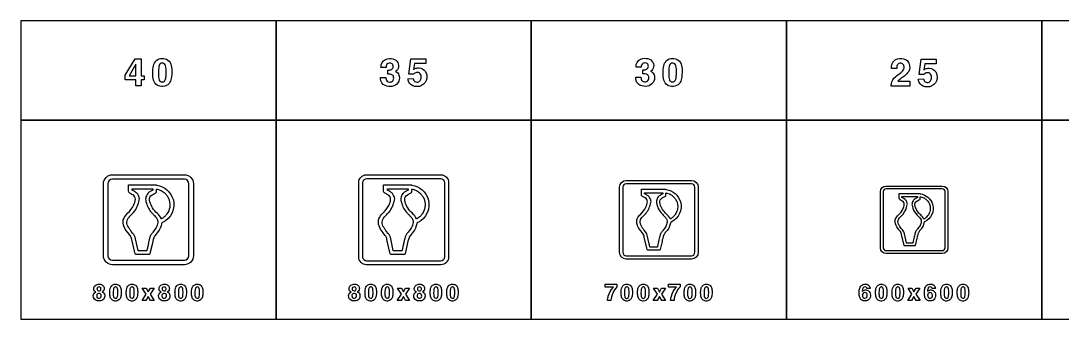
# Model space of a CAD drawing. Extents: x 0 to 18160, y 0 to 2655.
# Drawn here: x 0 to 9262, y 0 to 2655 of the extents above; entities that cross this region are included whole.
import ezdxf

# ---------------------------------------------------------------- set-up
doc = ezdxf.new("R2010")
doc.units = 0
doc.header["$MEASUREMENT"] = 0

msp = doc.modelspace()

# ---------------------------------------------------------------- linework, layer by layer
for points in [[(0, 1770), (2270, 1770), (2270, 2655), (0, 2655)], [(2270, 1770), (4540, 1770), (4540, 2655), (2270, 2655)], [(4540, 1770), (6810, 1770), (6810, 2655), (4540, 2655)], [(6810, 1770), (9080, 1770), (9080, 2655), (6810, 2655)], [(9080, 1770), (11350, 1770), (11350, 2655), (9080, 2655)], [(927.496, 2171.35), (1017.9, 2317.79), (1070.98, 2317.79), (1070.98, 2166.57), (1097.95, 2166.57), (1097.95, 2128.53), (1070.98, 2128.53), (1070.98, 2076.28), (1023.46, 2076.28), (1023.46, 2128.53), (927.496, 2128.53)], [(1023.46, 2269.13), (963.474, 2166.57), (1023.46, 2166.57)], [(0, 0), (2270, 0), (2270, 1770), (0, 1770)], [(2270, 0), (4540, 0), (4540, 1770), (2270, 1770)], [(4540, 0), (6810, 0), (6810, 1770), (4540, 1770)], [(6810, 0), (9080, 0), (9080, 1770), (6810, 1770)], [(9080, 0), (11350, 0), (11350, 1770), (9080, 1770)], [(1115.2, 221.769), (1080.08, 276.319), (1114.84, 276.319), (1133.11, 242.267), (1151.83, 276.319), (1185.98, 276.319), (1150.44, 222.29), (1186.95, 166.272), (1152.4, 166.272), (1132.54, 202.362), (1112.14, 166.272), (1077.99, 166.272)], [(3385.19, 221.769), (3350.07, 276.319), (3384.84, 276.319), (3403.11, 242.267), (3421.83, 276.319), (3455.97, 276.319), (3420.43, 222.29), (3456.95, 166.271), (3422.4, 166.271), (3402.54, 202.361), (3382.14, 166.271), (3347.99, 166.271)], [(5662.41, 221.387), (5627.29, 275.936), (5662.06, 275.936), (5680.33, 241.884), (5699.05, 275.936), (5733.19, 275.936), (5697.65, 221.908), (5734.17, 165.889), (5699.62, 165.889), (5679.76, 201.979), (5659.35, 165.889), (5625.21, 165.889)], [(7925.79, 221.523), (7890.67, 276.072), (7925.43, 276.072), (7943.7, 242.02), (7962.42, 276.072), (7996.57, 276.072), (7961.03, 222.044), (7997.54, 166.025), (7962.99, 166.025), (7943.13, 202.115), (7922.73, 166.025), (7888.58, 166.025)]]:
    msp.add_lwpolyline(points, close=True)
for points in [[(1173.29, 2191.65, -0.0563084), (1179.33, 2254.48, -0.130301), (1201.53, 2298.28, -0.174843), (1243.35, 2319.69, -0.147552), (1296.47, 2313.05, -0.192146), (1333.28, 2269.88, -0.0833996), (1342.52, 2212.85, -0.0545507), (1337.51, 2142.08, -0.116773), (1318.43, 2098, -0.221099), (1263.57, 2070.32, -0.162564), (1212.11, 2082.84, -0.174743), (1180.84, 2128.26, -0.0640867), (1173.37, 2186.95)], [(3199.84, 2150.87), (3246.2, 2150.87, 0.0411845), (3248.26, 2135.66, 0.335066), (3278.75, 2110.39, 0.276505), (3310.74, 2124.92, 0.158203), (3316.31, 2145.65, 0.0878221), (3313.34, 2161.57, 0.217575), (3294.82, 2178.43, 0.0882727), (3273.57, 2181.56), (3262.75, 2181.56), (3262.75, 2216.82, 0.0282129), (3282.34, 2217.42, 0.50028), (3309.32, 2262.91, 0.235001), (3290.79, 2277.96, 0.165496), (3265.12, 2275.67, 0.220849), (3250.9, 2259.12, 0.055705), (3248.02, 2240.92), (3203.2, 2240.92, -0.0488003), (3204.97, 2263.51, -0.30773), (3262.59, 2318.01, -0.146685), (3322.07, 2312.08, -0.469869), (3348.61, 2219.31, -0.0891152), (3336.57, 2207.54), (3332.3, 2204.54, -0.0245333), (3343.48, 2198.14, -0.202429), (3365.75, 2161.45, -0.422325), (3303.08, 2072, -0.154301), (3238.98, 2079.19, -0.287878), (3199.96, 2139.89, -0.0143877)], [(3442.43, 2139.57), (3489.39, 2141.35, 0.0452719), (3495.79, 2125.12, 0.0567733), (3500.53, 2118.25, 0.070207), (3504.95, 2114.77, 0.264984), (3540.97, 2112.87, 0.20748), (3558.38, 2135.98, 0.147389), (3557.24, 2174.01, 0.308532), (3527.86, 2195.42, 0.215743), (3498.08, 2185.19, 0.028781), (3492.71, 2178.95), (3450.09, 2180.96), (3467.91, 2315.64), (3601.95, 2315.64), (3601.95, 2273.77), (3501.51, 2273.77), (3492.55, 2221.76, -0.0211252), (3505.46, 2229.3, -0.121371), (3538.8, 2235.15, -0.244671), (3598.59, 2203.2, -0.173069), (3610.16, 2144.07, -0.256779), (3564.98, 2078.08, -0.199585), (3485.44, 2077.01, -0.245625), (3445.16, 2125.91, -0.0170062)], [(5469.08, 2152.29), (5515.45, 2152.29, 0.0411845), (5517.5, 2137.08, 0.335066), (5547.99, 2111.8, 0.276505), (5579.98, 2126.34, 0.158203), (5585.55, 2147.07, 0.0878221), (5582.59, 2162.99, 0.217575), (5564.07, 2179.85, 0.0882727), (5542.82, 2182.97), (5532, 2182.97), (5532, 2218.24, 0.0282129), (5551.59, 2218.83, 0.50028), (5578.56, 2264.33, 0.235001), (5560.04, 2279.38, 0.165496), (5534.37, 2277.09, 0.220849), (5520.15, 2260.54, 0.055705), (5517.27, 2242.33), (5472.44, 2242.33, -0.0488003), (5474.22, 2264.92, -0.30773), (5531.84, 2319.43, -0.146685), (5591.32, 2313.5, -0.469869), (5617.86, 2220.73, -0.0891152), (5605.81, 2208.96), (5601.55, 2205.96, -0.0245333), (5612.72, 2199.56, -0.202429), (5635, 2162.87, -0.422325), (5572.32, 2073.41, -0.154301), (5508.22, 2080.6, -0.287878), (5469.2, 2141.31, -0.0143877)], [(5711.68, 2191.65, -0.0563084), (5717.72, 2254.48, -0.130301), (5739.91, 2298.28, -0.174843), (5781.74, 2319.69, -0.147552), (5834.86, 2313.05, -0.192146), (5871.67, 2269.88, -0.0833996), (5880.91, 2212.85, -0.0545507), (5875.89, 2142.08, -0.116773), (5856.82, 2098, -0.221099), (5801.96, 2070.32, -0.162564), (5750.5, 2082.84, -0.174743), (5719.22, 2128.26, -0.0640867), (5711.76, 2186.95)], [(7741.06, 2074.79, -0.0640343), (7742.32, 2095.72, -0.161687), (7778.14, 2156.27, -0.0283718), (7819.97, 2188.65, 0.0545111), (7840.86, 2206.58, 0.192461), (7855.83, 2246.12, 0.234238), (7842.24, 2272.5, 0.196223), (7816.93, 2277.28, 0.252425), (7795.01, 2260.1, 0.0856617), (7790.86, 2243.08, 0.0202329), (7790.15, 2231.39), (7743.51, 2231.39, -0.0983795), (7749.55, 2272.7, -0.245047), (7795.72, 2315.83, -0.207102), (7872.69, 2307.49, -0.233443), (7905.15, 2255.16, -0.20961), (7886.99, 2190.98, -0.0785124), (7853.06, 2159.51, 0.0107372), (7817.24, 2133.72, 0.0665092), (7801.37, 2117.68), (7905.86, 2117.68), (7905.86, 2074.79)], [(1224.67, 2161.12, 0.0124589), (1225.19, 2154.8, 0.0668192), (1230.8, 2129.4, 0.615362), (1281.7, 2123.79, 0.0726881), (1287.15, 2136.83, 0.0588562), (1291.85, 2174.11, 0.0389037), (1290.23, 2241.09, 0.084671), (1283.64, 2264.43, 0.156013), (1272.18, 2276.6, 0.143208), (1256.47, 2279.56, 0.172584), (1240.71, 2273.36, 0.132565), (1230.76, 2257.8, 0.0498315), (1226.21, 2236.08, 0.0368731)], [(5763.06, 2161.12, 0.0124589), (5763.57, 2154.8, 0.0668192), (5769.18, 2129.4, 0.615362), (5820.09, 2123.79, 0.0726881), (5825.54, 2136.83, 0.0588562), (5830.24, 2174.11, 0.0389037), (5828.62, 2241.09, 0.084671), (5822.02, 2264.43, 0.156013), (5810.57, 2276.6, 0.143208), (5794.85, 2279.56, 0.172584), (5779.09, 2273.36, 0.132565), (5769.14, 2257.8, 0.0498315), (5764.6, 2236.08, 0.0368731)], [(7981.21, 2136.73), (8028.17, 2138.5, 0.0452719), (8034.56, 2122.27, 0.0567733), (8039.3, 2115.4, 0.070207), (8043.73, 2111.92, 0.264984), (8079.74, 2110.03, 0.20748), (8097.16, 2133.13, 0.147389), (8096.02, 2171.17, 0.308532), (8066.63, 2192.57, 0.215743), (8036.85, 2182.34, 0.028781), (8031.48, 2176.1), (7988.87, 2178.12), (8006.68, 2312.79), (8140.72, 2312.79), (8140.72, 2270.93), (8040.29, 2270.93), (8031.33, 2218.92, -0.0211252), (8044.24, 2226.46, -0.121371), (8077.57, 2232.3, -0.244671), (8137.37, 2200.35, -0.173069), (8148.94, 2141.23, -0.256779), (8103.76, 2075.23, -0.199585), (8024.22, 2074.17, -0.245625), (7983.93, 2123.06, -0.0170062)], [(815, 485, -0.414213), (735, 565), (735, 1205, -0.414213), (815, 1285), (1455, 1285, -0.414213), (1535, 1205), (1535, 565, -0.414213), (1455, 485)], [(815, 525), (1455, 525, 0.414213), (1495, 565), (1495, 1205, 0.414213), (1455, 1245), (815, 1245, 0.414213), (775, 1205), (775, 565, 0.414213)], [(3075, 485, -0.414213), (3005, 555), (3005, 1215, -0.414213), (3075, 1285), (3735, 1285, -0.414213), (3805, 1215), (3805, 555, -0.414213), (3735, 485)], [(3075, 520), (3735, 520, 0.414213), (3770, 555), (3770, 1215, 0.414213), (3735, 1250), (3075, 1250, 0.414213), (3040, 1215), (3040, 555, 0.414213)], [(5385, 535, -0.414213), (5325, 595), (5325, 1175, -0.414213), (5385, 1235), (5965, 1235, -0.414213), (6025, 1175), (6025, 595, -0.414213), (5965, 535)], [(5385, 565), (5965, 565, 0.414213), (5995, 595), (5995, 1175, 0.414213), (5965, 1205), (5385, 1205, 0.414213), (5355, 1175), (5355, 595, 0.414213)], [(1204.6, 1194.9, -0.0340739), (1205.27, 1194.6, -0.00857291), (1206.3, 1193.88, 0.0593856), (1209.57, 1192.42, -0.282679), (1353.63, 1068.26, -0.364549), (1259.75, 859.379, -0.0226736), (1258.57, 859.01, 0.266112), (1252.66, 853.238), (1251.59, 848.901, -0.134229), (1219.27, 776.979, -0.0273007), (1207.82, 762.118), (1206.44, 760.514, 0.0744939), (1185.13, 730.059, 0.00950891), (1182.61, 724.429, 0.05286), (1167.02, 664.908), (1150.55, 596.068), (1147.41, 581.937, -0.19422), (1144.3, 577.182, -0.132935), (1137.75, 575.258, -0.0196511), (1132.96, 575.135), (1030.71, 575.135, -0.0701267), (1022.09, 575.955, -0.227744), (1016.25, 580.95, -0.0207458), (1016, 581.879), (1013.1, 594.778), (986.385, 709.111), (984.255, 717.106, 0.0637244), (976.304, 737.254, 0.0414597), (971.492, 744.566), (950.929, 770.495, -0.0343569), (948.822, 773.564, 0.0317537), (946.889, 776.412, -0.111958), (916.17, 830.184), (914.402, 834.285, -0.0366296), (910.992, 848.78, -0.131151), (914.804, 894.359, -0.110421), (949.902, 942.847, 0.0952168), (1002.38, 1012.29, 0.107476), (1018.61, 1068.28, 0.264903), (994.983, 1107.01, 0.0071277), (968.527, 1121.56, -0.277252), (956.393, 1141.73), (956.416, 1194.9)], [(1049.77, 606.774, -0.0185483), (1045.68, 607.283, -0.229671), (1043.41, 609.113, -0.0236681), (1043, 610.095), (1020.4, 715.707, 0.104092), (997.536, 763.363), (982.202, 781.568, 0.0142857), (964.032, 806.528, -0.0517251), (957.563, 818.256, -0.368759), (962.84, 908.403, -0.0225137), (967.483, 913.546, -0.0256792), (1000.88, 947.901, 0.00998654), (1004.95, 952.381, 0.109392), (1053.56, 1059.86, 0.141868), (1053.79, 1079.27, 0.0275361), (1051.98, 1086.07), (1049.79, 1091.47, 0.0651946), (1039.44, 1111.56, 0.125213), (1018, 1131.85, 0.0322646), (990.135, 1148.52), (990.135, 1159.06), (990.135, 1160.11), (1018.2, 1160.11), (1036.44, 1160.11), (1068.81, 1160.11), (1175, 1160.11), (1175, 1152.88, -0.010174), (1175, 1151.97), (1175, 1148.52, 0.0281396), (1146.63, 1132.79, 0.115797), (1128.6, 1117.8, 0.125209), (1110.46, 1078.11, 0.139213), (1111.08, 1057.02, 0.035704), (1120.09, 1022.57, 0.132423), (1171.49, 940.01, -0.00500407), (1188.21, 921.932, -0.0126131), (1202.47, 906.347, -0.0657696), (1216.92, 882.301, -0.121201), (1218.54, 861.615, -0.0660773), (1213.61, 837.227, -0.0194419), (1205.06, 815.879, -0.0688593), (1191.37, 796.725), (1175.53, 775.74, 0.0300561), (1156.24, 750.026, 0.0869608), (1141.84, 708.633, -0.00983399), (1135.09, 680.312), (1134.93, 679.289), (1128.72, 645.954, -0.00663721), (1121.66, 617.365), (1121.31, 615.765), (1120.46, 611.122), (1120.3, 610.066, -0.0809272), (1119.62, 608.22, -0.22186), (1118.06, 607.216, -0.0106487), (1111.2, 606.774), (1099.97, 606.774), (1090.99, 606.792), (1088.63, 606.774)], [(1323.84, 993.316, -0.114544), (1299.59, 937.03, -0.0140902), (1281.59, 915.193, -0.0508572), (1254.58, 894.988, -0.0536951), (1251.97, 893.495, -0.119907), (1250.97, 893.33, -0.188084), (1250.41, 893.629), (1241.46, 909.057, 0.0923133), (1201.97, 951.888, -0.0723394), (1164.49, 1003.63, -0.0668165), (1144.39, 1058.87, -0.316727), (1168.05, 1105.99, -0.0181247), (1174.82, 1109.89, -0.0147843), (1201.36, 1124.77, 0.184837), (1205.94, 1129.45, 0.0449521), (1207.04, 1133.13), (1206.99, 1155.28, -0.258724), (1207.97, 1156.78, -0.0983207), (1209.51, 1157.19, -0.109448), (1212.81, 1156.45), (1215.09, 1155.6), (1239.07, 1148.71, -0.0588997), (1258.39, 1139.05, -0.0897769), (1286.87, 1115.24, -0.016828), (1304.53, 1092.54, -0.190393)], [(3474.6, 1194.9, -0.0340739), (3475.27, 1194.6, -0.00857291), (3476.3, 1193.88, 0.0593856), (3479.57, 1192.42, -0.282679), (3623.63, 1068.26, -0.364549), (3529.75, 859.379, -0.0226736), (3528.57, 859.01, 0.266112), (3522.66, 853.238), (3521.59, 848.901, -0.134229), (3489.27, 776.979, -0.0273007), (3477.82, 762.118), (3476.44, 760.514, 0.0744939), (3455.13, 730.059, 0.00950891), (3452.61, 724.429, 0.05286), (3437.02, 664.908), (3420.55, 596.068), (3417.41, 581.937, -0.19422), (3414.3, 577.182, -0.132935), (3407.75, 575.258, -0.0196511), (3402.96, 575.135), (3300.71, 575.135, -0.0701267), (3292.09, 575.955, -0.227744), (3286.25, 580.95, -0.0207458), (3286, 581.879), (3283.1, 594.778), (3256.38, 709.111), (3254.25, 717.106, 0.0637244), (3246.3, 737.254, 0.0414597), (3241.49, 744.566), (3220.93, 770.495, -0.0343569), (3218.82, 773.564, 0.0317537), (3216.89, 776.412, -0.111958), (3186.17, 830.184), (3184.4, 834.285, -0.0366296), (3180.99, 848.78, -0.131151), (3184.8, 894.359, -0.110421), (3219.9, 942.847, 0.0952168), (3272.38, 1012.29, 0.107476), (3288.61, 1068.28, 0.264903), (3264.98, 1107.01, 0.0071277), (3238.53, 1121.56, -0.277252), (3226.39, 1141.73), (3226.42, 1194.9)], [(3319.77, 606.774, -0.0185483), (3315.68, 607.283, -0.229671), (3313.41, 609.113, -0.0236681), (3313, 610.095), (3290.4, 715.707, 0.104092), (3267.54, 763.363), (3252.2, 781.568, 0.0142857), (3234.03, 806.528, -0.0517251), (3227.56, 818.256, -0.368759), (3232.84, 908.403, -0.0225137), (3237.48, 913.546, -0.0256792), (3270.87, 947.901, 0.00998654), (3274.95, 952.381, 0.109392), (3323.56, 1059.86, 0.141868), (3323.79, 1079.27, 0.0275361), (3321.98, 1086.07), (3319.79, 1091.47, 0.0651946), (3309.44, 1111.56, 0.125213), (3288, 1131.85, 0.0322646), (3260.13, 1148.52), (3260.13, 1159.06), (3260.13, 1160.11), (3288.2, 1160.11), (3306.44, 1160.11), (3338.81, 1160.11), (3445, 1160.11), (3445, 1152.88, -0.010174), (3445, 1151.97), (3445, 1148.52, 0.0281396), (3416.63, 1132.79, 0.115797), (3398.6, 1117.8, 0.125209), (3380.46, 1078.11, 0.139213), (3381.08, 1057.02, 0.035704), (3390.09, 1022.57, 0.132423), (3441.49, 940.01, -0.00500407), (3458.21, 921.932, -0.0126131), (3472.47, 906.347, -0.0657696), (3486.92, 882.301, -0.121201), (3488.54, 861.615, -0.0660773), (3483.61, 837.227, -0.0194419), (3475.06, 815.879, -0.0688593), (3461.37, 796.725), (3445.53, 775.74, 0.0300561), (3426.24, 750.026, 0.0869608), (3411.84, 708.633, -0.00983399), (3405.09, 680.312), (3404.93, 679.289), (3398.72, 645.954, -0.00663721), (3391.66, 617.365), (3391.31, 615.765), (3390.46, 611.122), (3390.3, 610.066, -0.0809272), (3389.62, 608.22, -0.22186), (3388.06, 607.216, -0.0106487), (3381.2, 606.774), (3369.97, 606.774), (3360.99, 606.792), (3358.62, 606.774)], [(3593.84, 993.316, -0.114544), (3569.59, 937.03, -0.0140902), (3551.58, 915.193, -0.0508572), (3524.58, 894.988, -0.0536951), (3521.97, 893.495, -0.119907), (3520.97, 893.33, -0.188084), (3520.41, 893.629), (3511.46, 909.057, 0.0923133), (3471.97, 951.888, -0.0723394), (3434.49, 1003.63, -0.0668165), (3414.39, 1058.87, -0.316727), (3438.05, 1105.99, -0.0181247), (3444.82, 1109.89, -0.0147843), (3471.36, 1124.77, 0.184837), (3475.94, 1129.45, 0.0449521), (3477.04, 1133.13), (3476.99, 1155.28, -0.258724), (3477.97, 1156.78, -0.0983207), (3479.51, 1157.19, -0.109448), (3482.81, 1156.45), (3485.09, 1155.6), (3509.07, 1148.71, -0.0588997), (3528.39, 1139.05, -0.0897769), (3556.87, 1115.24, -0.016828), (3574.53, 1092.54, -0.190393)], [(5735.9, 1156.16, -0.0340739), (5736.48, 1155.9, -0.00857291), (5737.39, 1155.27, 0.0593856), (5740.25, 1153.99, -0.282679), (5866.3, 1045.35, -0.364549), (5784.16, 862.581, -0.0226736), (5783.12, 862.259, 0.266112), (5777.95, 857.208), (5777.02, 853.413, -0.134229), (5748.73, 790.482, -0.0273007), (5738.71, 777.478), (5737.51, 776.075, 0.0744939), (5718.87, 749.426, 0.00950891), (5716.66, 744.5, 0.05286), (5703.01, 692.419), (5688.61, 632.185), (5685.86, 619.82, -0.19422), (5683.14, 615.66, -0.132935), (5677.41, 613.976, -0.0196511), (5673.21, 613.869), (5583.75, 613.869, -0.0701267), (5576.2, 614.585, -0.227744), (5571.1, 618.956, -0.0207458), (5570.88, 619.769), (5568.34, 631.056), (5544.96, 731.097), (5543.1, 738.093, 0.0637244), (5536.14, 755.722, 0.0414597), (5531.93, 762.12), (5513.94, 784.808, -0.0343569), (5512.09, 787.494, 0.0317537), (5510.4, 789.986, -0.111958), (5483.52, 837.036), (5481.98, 840.624, -0.0366296), (5478.99, 853.308, -0.131151), (5482.33, 893.189, -0.110421), (5513.04, 935.617, 0.0952168), (5558.96, 996.382, 0.107476), (5573.16, 1045.37, 0.264903), (5552.48, 1079.26, 0.0071277), (5529.34, 1091.99, -0.277252), (5518.72, 1109.64), (5518.74, 1156.16)], [(5600.42, 641.552, -0.0185483), (5596.84, 641.997, -0.229671), (5594.86, 643.599, -0.0236681), (5594.5, 644.458), (5574.73, 736.869, 0.104092), (5554.72, 778.568), (5541.3, 794.497, 0.0142857), (5525.4, 816.337, -0.0517251), (5519.74, 826.599, -0.368759), (5524.36, 905.478, -0.0225137), (5528.42, 909.978, -0.0256792), (5557.64, 940.038, 0.00998654), (5561.2, 943.958, 0.109392), (5603.74, 1038, 0.141868), (5603.94, 1054.99, 0.0275361), (5602.36, 1060.94), (5600.44, 1065.66, 0.0651946), (5591.38, 1083.24, 0.125213), (5572.62, 1101, 0.0322646), (5548.24, 1115.58), (5548.24, 1124.8), (5548.24, 1125.72), (5572.8, 1125.72), (5588.76, 1125.72), (5617.08, 1125.72), (5710, 1125.72), (5710, 1119.4, -0.010174), (5710, 1118.6), (5710, 1115.58, 0.0281396), (5685.18, 1101.82, 0.115797), (5669.4, 1088.7, 0.125209), (5653.53, 1053.97, 0.139213), (5654.07, 1035.52, 0.035704), (5661.95, 1005.37, 0.132423), (5706.93, 933.134, -0.00500407), (5721.55, 917.316, -0.0126131), (5734.04, 903.679, -0.0657696), (5746.68, 882.638, -0.121201), (5748.1, 864.538, -0.0660773), (5743.78, 843.199, -0.0194419), (5736.3, 824.519, -0.0688593), (5724.32, 807.759), (5710.46, 789.398, 0.0300561), (5693.58, 766.898, 0.0869608), (5680.98, 730.679, -0.00983399), (5675.08, 705.898), (5674.94, 705.003), (5669.5, 675.835, -0.00663721), (5663.32, 650.82), (5663.02, 649.419), (5662.28, 645.357), (5662.14, 644.433, -0.0809272), (5661.54, 642.818, -0.22186), (5660.18, 641.939, -0.0106487), (5654.17, 641.552), (5644.35, 641.552), (5636.49, 641.568), (5634.42, 641.552)], [(5840.23, 979.777, -0.114544), (5819.02, 930.527, -0.0140902), (5803.26, 911.419, -0.0508572), (5779.63, 893.74, -0.0536951), (5777.35, 892.433, -0.119907), (5776.48, 892.288, -0.188084), (5775.98, 892.55), (5768.15, 906.05, 0.0923133), (5733.6, 943.527, -0.0723394), (5700.8, 988.798, -0.0668165), (5683.21, 1037.13, -0.316727), (5703.92, 1078.36, -0.0181247), (5709.84, 1081.78, -0.0147843), (5733.06, 1094.8, 0.184837), (5737.07, 1098.89, 0.0449521), (5738.03, 1102.11), (5737.99, 1121.49, -0.258724), (5738.85, 1122.81, -0.0983207), (5740.2, 1123.17, -0.109448), (5743.09, 1122.52), (5745.08, 1121.77), (5766.06, 1115.75, -0.0588997), (5782.97, 1107.3, -0.0897769), (5807.88, 1086.46, -0.016828), (5823.34, 1066.6, -0.190393)], [(7695, 585, -0.414213), (7645, 635), (7645, 1135, -0.414213), (7695, 1185), (8195, 1185, -0.414213), (8245, 1135), (8245, 635, -0.414213), (8195, 585)], [(7695, 610), (8195, 610, 0.414213), (8220, 635), (8220, 1135, 0.414213), (8195, 1160), (7695, 1160, 0.414213), (7670, 1135), (7670, 635, 0.414213)], [(7997.2, 1117.42, -0.0340739), (7997.7, 1117.2, -0.00857291), (7998.47, 1116.66, 0.0593856), (8000.93, 1115.57, -0.282679), (8108.97, 1022.45, -0.364549), (8038.56, 865.784, -0.0226736), (8037.67, 865.508, 0.266112), (8033.25, 861.179), (8032.44, 857.926, -0.134229), (8008.2, 803.984, -0.0273007), (7999.61, 792.838), (7998.58, 791.636, 0.0744939), (7982.6, 768.794, 0.00950891), (7980.71, 764.572, 0.05286), (7969.01, 719.931), (7956.67, 668.301), (7954.31, 657.703, -0.19422), (7951.97, 654.137, -0.132935), (7947.06, 652.694, -0.0196511), (7943.47, 652.602), (7866.79, 652.602, -0.0701267), (7860.32, 653.216, -0.227744), (7855.94, 656.963, -0.0207458), (7855.75, 657.659), (7853.57, 667.334), (7833.54, 753.083), (7831.94, 759.08, 0.0637244), (7825.98, 774.19, 0.0414597), (7822.37, 779.675), (7806.95, 799.121, -0.0343569), (7805.37, 801.423, 0.0317537), (7803.92, 803.559, -0.111958), (7780.88, 843.888), (7779.55, 846.964, -0.0366296), (7776.99, 857.835, -0.131151), (7779.85, 892.019, -0.110421), (7806.18, 928.386, 0.0952168), (7845.54, 980.47, 0.107476), (7857.71, 1022.46, 0.264903), (7839.99, 1051.51, 0.0071277), (7820.14, 1062.42, -0.277252), (7811.05, 1077.55), (7811.06, 1117.42)], [(7881.08, 676.33, -0.0185483), (7878.01, 676.712, -0.229671), (7876.31, 678.085, -0.0236681), (7876, 678.822), (7859.05, 758.03, 0.104092), (7841.9, 793.772), (7830.4, 807.426, 0.0142857), (7816.77, 826.146, -0.0517251), (7811.92, 834.942, -0.368759), (7815.88, 902.553, -0.0225137), (7819.36, 906.41, -0.0256792), (7844.41, 932.176, 0.00998654), (7847.46, 935.536, 0.109392), (7883.92, 1016.15, 0.141868), (7884.09, 1030.7, 0.0275361), (7882.74, 1035.8), (7881.09, 1039.85, 0.0651946), (7873.33, 1054.92, 0.125213), (7857.25, 1070.14, 0.0322646), (7836.35, 1082.64), (7836.35, 1090.54), (7836.35, 1091.33), (7857.4, 1091.33), (7871.08, 1091.33), (7895.36, 1091.33), (7975, 1091.33), (7975, 1085.91, -0.010174), (7975, 1085.23), (7975, 1082.64, 0.0281396), (7953.73, 1070.84, 0.115797), (7940.2, 1059.6, 0.125209), (7926.6, 1029.83, 0.139213), (7927.06, 1014.01, 0.035704), (7933.82, 988.178, 0.132423), (7972.37, 926.258, -0.00500407), (7984.9, 912.699, -0.0126131), (7995.6, 901.011, -0.0657696), (8006.44, 882.976, -0.121201), (8007.66, 867.462, -0.0660773), (8003.96, 849.17, -0.0194419), (7997.54, 833.159, -0.0688593), (7987.27, 818.794), (7975.4, 803.055, 0.0300561), (7960.93, 783.77, 0.0869608), (7950.13, 752.725, -0.00983399), (7945.07, 731.484), (7944.95, 730.717), (7940.29, 705.716, -0.00663721), (7934.99, 684.274), (7934.73, 683.074), (7934.1, 679.592), (7933.98, 678.8, -0.0809272), (7933.46, 677.415, -0.22186), (7932.3, 676.662, -0.0106487), (7927.15, 676.33), (7918.73, 676.33), (7911.99, 676.344), (7910.22, 676.33)], [(8086.63, 966.237, -0.114544), (8068.44, 924.023, -0.0140902), (8054.94, 907.645, -0.0508572), (8034.68, 892.491, -0.0536951), (8032.73, 891.371, -0.119907), (8031.77, 891.359), (8024.84, 903.043, 0.0923133), (7995.23, 935.166, -0.0723394), (7967.12, 973.97, -0.0668165), (7952.04, 1015.4, -0.316727), (7969.79, 1050.74, -0.0181247), (7974.87, 1053.67, -0.0147843), (7994.77, 1064.83, 0.184837), (7998.2, 1068.34, 0.0449521), (7999.03, 1071.1), (7998.99, 1087.71, -0.258724), (7999.73, 1088.84, -0.0983207), (8000.88, 1089.15, -0.109448), (8003.36, 1088.59), (8005.07, 1087.95), (8023.05, 1082.78, -0.0588997), (8037.55, 1075.54, -0.0897769), (8058.9, 1057.68, -0.016828), (8072.15, 1040.66, -0.190393)], [(667.968, 242.323, -0.0382282), (664.485, 243.627, -0.270406), (649.106, 267.703, -0.377372), (679.437, 309.622, -0.15371), (717.921, 307.513, -0.416366), (738.324, 258.058, -0.173733), (723.774, 243.674), (722.328, 242.987, -0.0479914), (731.997, 238.034, -0.173856), (743.608, 221.873, -0.440125), (712.542, 164.243, -0.184), (667.115, 168.106, -0.410286), (649.627, 226.897, -0.151435), (664.035, 240.357)], [(677.305, 267.821, 0.0587981), (678.182, 263.887, 0.18403), (685.267, 254.717, 0.217144), (702.684, 253.485, 0.192437), (710.883, 260.57, 0.157808), (712.542, 273.982, 0.166677), (707.968, 282.821, 0.173614), (695.954, 287.323, 0.2359), (681.001, 280.902, 0.184791)], [(791.138, 234.258, -0.0563084), (794.763, 271.959, -0.130301), (808.081, 298.238, -0.174843), (833.176, 311.082, -0.147552), (865.048, 307.101, -0.192146), (887.133, 281.201, -0.0833996), (892.678, 246.983, -0.0545507), (889.668, 204.518, -0.116773), (878.223, 178.073, -0.221099), (845.308, 161.461, -0.162564), (814.432, 168.973, -0.174743), (795.664, 196.224, -0.0640867), (791.185, 231.438)], [(821.967, 215.94, 0.0124589), (822.275, 212.149, 0.0668192), (825.64, 196.912, 0.615362), (856.185, 193.547, 0.0726881), (859.455, 201.367, 0.0588562), (862.275, 223.736, 0.0389037), (861.304, 263.926, 0.084671), (857.346, 277.93, 0.156013), (850.474, 285.229, 0.143208), (841.043, 287.006, 0.172584), (831.588, 283.286, 0.132565), (825.616, 273.949, 0.0498315), (822.891, 260.916, 0.0368731)], [(937.884, 234.249, -0.0563084), (941.51, 271.95, -0.130301), (954.827, 298.23, -0.174843), (979.922, 311.073, -0.147552), (1011.79, 307.092, -0.192146), (1033.88, 281.192, -0.0833996), (1039.42, 246.974, -0.0545507), (1036.41, 204.509, -0.116773), (1024.97, 178.064, -0.221099), (992.055, 161.452, -0.162564), (961.178, 168.964, -0.174743), (942.41, 196.215, -0.0640867), (937.931, 231.429)], [(968.713, 215.931, 0.0124589), (969.021, 212.14, 0.0668192), (972.386, 196.903, 0.615362), (1002.93, 193.538, 0.0726881), (1006.2, 201.358, 0.0588562), (1009.02, 223.727, 0.0389037), (1008.05, 263.917, 0.084671), (1004.09, 277.922, 0.156013), (997.22, 285.22, 0.143208), (987.789, 286.997, 0.172584), (978.334, 283.277, 0.132565), (972.363, 273.94, 0.0498315), (969.637, 260.907, 0.0368731)], [(1248.01, 242.296, -0.0382282), (1244.53, 243.599, -0.270406), (1229.15, 267.675, -0.377372), (1259.48, 309.594, -0.15371), (1297.96, 307.485, -0.416366), (1318.36, 258.03, -0.173733), (1303.82, 243.646), (1302.37, 242.959, -0.0479914), (1312.04, 238.007, -0.173856), (1323.65, 221.846, -0.440125), (1292.58, 164.215, -0.184), (1247.16, 168.078, -0.410286), (1229.67, 226.869, -0.151435), (1244.08, 240.329)], [(1257.35, 267.793, 0.0587981), (1258.22, 263.86, 0.18403), (1265.31, 254.689, 0.217144), (1282.73, 253.457, 0.192437), (1290.92, 260.542, 0.157808), (1292.58, 273.955, 0.166677), (1288.01, 282.793, 0.173614), (1276, 287.296, 0.2359), (1261.04, 280.874, 0.184791)], [(1371.18, 234.284, -0.0563084), (1374.8, 271.986, -0.130301), (1388.12, 298.265, -0.174843), (1413.22, 311.109, -0.147552), (1445.09, 307.128, -0.192146), (1467.17, 281.228, -0.0833996), (1472.72, 247.01, -0.0545507), (1469.71, 204.545, -0.116773), (1458.26, 178.1, -0.221099), (1425.35, 161.488, -0.162564), (1394.47, 169, -0.174743), (1375.71, 196.251, -0.0640867), (1371.23, 231.465)], [(1402.01, 215.967, 0.0124589), (1402.32, 212.175, 0.0668192), (1405.68, 196.939, 0.615362), (1436.23, 193.574, 0.0726881), (1439.5, 201.394, 0.0588562), (1442.32, 223.763, 0.0389037), (1441.34, 263.953, 0.084671), (1437.39, 277.957, 0.156013), (1430.52, 285.256, 0.143208), (1421.08, 287.033, 0.172584), (1411.63, 283.313, 0.132565), (1405.66, 273.976, 0.0498315), (1402.93, 260.943, 0.0368731)], [(1517.93, 234.312, -0.0563084), (1521.55, 272.013, -0.130301), (1534.87, 298.293, -0.174843), (1559.96, 311.136, -0.147552), (1591.84, 307.155, -0.192146), (1613.92, 281.255, -0.0833996), (1619.47, 247.037, -0.0545507), (1616.46, 204.573, -0.116773), (1605.01, 178.127, -0.221099), (1572.1, 161.516, -0.162564), (1541.22, 169.028, -0.174743), (1522.45, 196.279, -0.0640867), (1517.97, 231.492)], [(1548.75, 215.994, 0.0124589), (1549.06, 212.203, 0.0668192), (1552.43, 196.966, 0.615362), (1582.97, 193.601, 0.0726881), (1586.24, 201.421, 0.0588562), (1589.06, 223.791, 0.0389037), (1588.09, 263.98, 0.084671), (1584.13, 277.985, 0.156013), (1577.26, 285.283, 0.143208), (1567.83, 287.061, 0.172584), (1558.38, 283.34, 0.132565), (1552.4, 274.004, 0.0498315), (1549.68, 260.971, 0.0368731)], [(2937.96, 242.323, -0.0382282), (2934.48, 243.627, -0.270406), (2919.1, 267.702, -0.377372), (2949.43, 309.622, -0.15371), (2987.91, 307.513, -0.416366), (3008.32, 258.058, -0.173733), (2993.77, 243.674), (2992.32, 242.987, -0.0479914), (3001.99, 238.034, -0.173856), (3013.6, 221.873, -0.440125), (2982.54, 164.243, -0.184), (2937.11, 168.105, -0.410286), (2919.62, 226.897, -0.151435), (2934.03, 240.357)], [(2947.3, 267.821, 0.0587981), (2948.18, 263.887, 0.18403), (2955.26, 254.717, 0.217144), (2972.68, 253.485, 0.192437), (2980.88, 260.57, 0.157808), (2982.54, 273.982, 0.166677), (2977.96, 282.821, 0.173614), (2965.95, 287.323, 0.2359), (2951, 280.902, 0.184791)], [(3061.13, 234.257, -0.0563084), (3064.76, 271.959, -0.130301), (3078.07, 298.238, -0.174843), (3103.17, 311.082, -0.147552), (3135.04, 307.101, -0.192146), (3157.13, 281.2, -0.0833996), (3162.67, 246.982, -0.0545507), (3159.66, 204.518, -0.116773), (3148.22, 178.073, -0.221099), (3115.3, 161.461, -0.162564), (3084.43, 168.973, -0.174743), (3065.66, 196.224, -0.0640867), (3061.18, 231.437)], [(3091.96, 215.94, 0.0124589), (3092.27, 212.148, 0.0668192), (3095.63, 196.911, 0.615362), (3126.18, 193.546, 0.0726881), (3129.45, 201.366, 0.0588562), (3132.27, 223.736, 0.0389037), (3131.3, 263.926, 0.084671), (3127.34, 277.93, 0.156013), (3120.47, 285.229, 0.143208), (3111.04, 287.006, 0.172584), (3101.58, 283.286, 0.132565), (3095.61, 273.949, 0.0498315), (3092.89, 260.916, 0.0368731)], [(3207.88, 234.248, -0.0563084), (3211.5, 271.95, -0.130301), (3224.82, 298.229, -0.174843), (3249.92, 311.073, -0.147552), (3281.79, 307.092, -0.192146), (3303.87, 281.192, -0.0833996), (3309.42, 246.974, -0.0545507), (3306.41, 204.509, -0.116773), (3294.96, 178.064, -0.221099), (3262.05, 161.452, -0.162564), (3231.17, 168.964, -0.174743), (3212.4, 196.215, -0.0640867), (3207.93, 231.428)], [(3238.71, 215.931, 0.0124589), (3239.02, 212.139, 0.0668192), (3242.38, 196.902, 0.615362), (3272.93, 193.537, 0.0726881), (3276.2, 201.357, 0.0588562), (3279.02, 223.727, 0.0389037), (3278.04, 263.917, 0.084671), (3274.09, 277.921, 0.156013), (3267.21, 285.22, 0.143208), (3257.78, 286.997, 0.172584), (3248.33, 283.277, 0.132565), (3242.36, 273.94, 0.0498315), (3239.63, 260.907, 0.0368731)], [(3518, 242.296, -0.0382282), (3514.52, 243.599, -0.270406), (3499.14, 267.675, -0.377372), (3529.47, 309.594, -0.15371), (3567.96, 307.485, -0.416366), (3588.36, 258.03, -0.173733), (3573.81, 243.646), (3572.36, 242.959, -0.0479914), (3582.03, 238.007, -0.173856), (3593.64, 221.845, -0.440125), (3562.58, 164.215, -0.184), (3517.15, 168.078, -0.410286), (3499.66, 226.869, -0.151435), (3514.07, 240.329)], [(3527.34, 267.793, 0.0587981), (3528.22, 263.86, 0.18403), (3535.3, 254.689, 0.217144), (3552.72, 253.457, 0.192437), (3560.92, 260.542, 0.157808), (3562.58, 273.954, 0.166677), (3558, 282.793, 0.173614), (3545.99, 287.296, 0.2359), (3531.04, 280.874, 0.184791)], [(3641.17, 234.284, -0.0563084), (3644.8, 271.986, -0.130301), (3658.12, 298.265, -0.174843), (3683.21, 311.109, -0.147552), (3715.08, 307.128, -0.192146), (3737.17, 281.227, -0.0833996), (3742.71, 247.009, -0.0545507), (3739.7, 204.545, -0.116773), (3728.26, 178.099, -0.221099), (3695.34, 161.488, -0.162564), (3664.47, 169, -0.174743), (3645.7, 196.251, -0.0640867), (3641.22, 231.464)], [(3672, 215.967, 0.0124589), (3672.31, 212.175, 0.0668192), (3675.68, 196.938, 0.615362), (3706.22, 193.573, 0.0726881), (3709.49, 201.393, 0.0588562), (3712.31, 223.763, 0.0389037), (3711.34, 263.953, 0.084671), (3707.38, 277.957, 0.156013), (3700.51, 285.256, 0.143208), (3691.08, 287.033, 0.172584), (3681.62, 283.313, 0.132565), (3675.65, 273.976, 0.0498315), (3672.93, 260.943, 0.0368731)], [(3787.92, 234.312, -0.0563084), (3791.54, 272.013, -0.130301), (3804.86, 298.293, -0.174843), (3829.96, 311.136, -0.147552), (3861.83, 307.155, -0.192146), (3883.91, 281.255, -0.0833996), (3889.46, 247.037, -0.0545507), (3886.45, 204.572, -0.116773), (3875, 178.127, -0.221099), (3842.09, 161.515, -0.162564), (3811.21, 169.027, -0.174743), (3792.45, 196.278, -0.0640867), (3787.97, 231.492)], [(3818.75, 215.994, 0.0124589), (3819.06, 212.203, 0.0668192), (3822.42, 196.966, 0.615362), (3852.97, 193.601, 0.0726881), (3856.24, 201.421, 0.0588562), (3859.06, 223.79, 0.0389037), (3858.09, 263.98, 0.084671), (3854.13, 277.985, 0.156013), (3847.26, 285.283, 0.143208), (3837.82, 287.06, 0.172584), (3828.37, 283.34, 0.132565), (3822.4, 274.004, 0.0498315), (3819.67, 260.97, 0.0368731)], [(5197.97, 311.538), (5301.72, 311.538), (5301.72, 287.747, 0.17337), (5248.52, 165.709), (5218.19, 165.709, -0.0554097), (5224.99, 205.33, -0.10295), (5266.79, 281.111), (5270.2, 285.353), (5197.97, 285.353)], [(5338.35, 233.875, -0.0563084), (5341.98, 271.576, -0.130301), (5355.29, 297.856, -0.174843), (5380.39, 310.699, -0.147552), (5412.26, 306.718, -0.192146), (5434.35, 280.818, -0.0833996), (5439.89, 246.6, -0.0545507), (5436.88, 204.136, -0.116773), (5425.44, 177.69, -0.221099), (5392.52, 161.079, -0.162564), (5361.65, 168.591, -0.174743), (5342.88, 195.842, -0.0640867), (5338.4, 231.055)], [(5369.18, 215.557, 0.0124589), (5369.49, 211.766, 0.0668192), (5372.85, 196.529, 0.615362), (5403.4, 193.164, 0.0726881), (5406.67, 200.984, 0.0588562), (5409.49, 223.354, 0.0389037), (5408.52, 263.543, 0.084671), (5404.56, 277.548, 0.156013), (5397.69, 284.846, 0.143208), (5388.26, 286.624, 0.172584), (5378.8, 282.903, 0.132565), (5372.83, 273.567, 0.0498315), (5370.1, 260.534, 0.0368731)], [(5485.1, 233.866, -0.0563084), (5488.72, 271.567, -0.130301), (5502.04, 297.847, -0.174843), (5527.14, 310.69, -0.147552), (5559.01, 306.709, -0.192146), (5581.09, 280.809, -0.0833996), (5586.64, 246.591, -0.0545507), (5583.63, 204.127, -0.116773), (5572.18, 177.681, -0.221099), (5539.27, 161.07, -0.162564), (5508.39, 168.582, -0.174743), (5489.62, 195.833, -0.0640867), (5485.14, 231.046)], [(5515.93, 215.548, 0.0124589), (5516.23, 211.757, 0.0668192), (5519.6, 196.52, 0.615362), (5550.14, 193.155, 0.0726881), (5553.41, 200.975, 0.0588562), (5556.23, 223.345, 0.0389037), (5555.26, 263.534, 0.084671), (5551.31, 277.539, 0.156013), (5544.43, 284.837, 0.143208), (5535, 286.615, 0.172584), (5525.55, 282.894, 0.132565), (5519.58, 273.558, 0.0498315), (5516.85, 260.525, 0.0368731)], [(5759.16, 311.51), (5862.9, 311.51), (5862.9, 287.719, 0.17337), (5809.7, 165.681), (5779.37, 165.681, -0.0554097), (5786.17, 205.302, -0.10295), (5827.97, 281.084), (5831.39, 285.325), (5759.16, 285.325)], [(5899.54, 233.902, -0.0563084), (5903.16, 271.603, -0.130301), (5916.48, 297.883, -0.174843), (5941.57, 310.726, -0.147552), (5973.45, 306.745, -0.192146), (5995.53, 280.845, -0.0833996), (6001.08, 246.627, -0.0545507), (5998.07, 204.162, -0.116773), (5986.62, 177.717, -0.221099), (5953.71, 161.106, -0.162564), (5922.83, 168.618, -0.174743), (5904.06, 195.869, -0.0640867), (5899.58, 231.082)], [(5930.36, 215.584, 0.0124589), (5930.67, 211.793, 0.0668192), (5934.04, 196.556, 0.615362), (5964.58, 193.191, 0.0726881), (5967.85, 201.011, 0.0588562), (5970.67, 223.381, 0.0389037), (5969.7, 263.57, 0.084671), (5965.74, 277.575, 0.156013), (5958.87, 284.873, 0.143208), (5949.44, 286.651, 0.172584), (5939.99, 282.93, 0.132565), (5934.01, 273.594, 0.0498315), (5931.29, 260.561, 0.0368731)], [(6046.28, 233.929, -0.0563084), (6049.91, 271.631, -0.130301), (6063.22, 297.91, -0.174843), (6088.32, 310.754, -0.147552), (6120.19, 306.773, -0.192146), (6142.28, 280.872, -0.0833996), (6147.82, 246.654, -0.0545507), (6144.81, 204.19, -0.116773), (6133.37, 177.744, -0.221099), (6100.45, 161.133, -0.162564), (6069.58, 168.645, -0.174743), (6050.81, 195.896, -0.0640867), (6046.33, 231.109)], [(6077.11, 215.612, 0.0124589), (6077.42, 211.82, 0.0668192), (6080.78, 196.583, 0.615362), (6111.33, 193.218, 0.0726881), (6114.6, 201.038, 0.0588562), (6117.42, 223.408, 0.0389037), (6116.45, 263.597, 0.084671), (6112.49, 277.602, 0.156013), (6105.62, 284.901, 0.143208), (6096.19, 286.678, 0.172584), (6086.73, 282.958, 0.132565), (6080.76, 273.621, 0.0498315), (6078.04, 260.588, 0.0368731)], [(7553.86, 273.901), (7525.61, 273.901, 0.0333099), (7523.62, 279.233, 0.308433), (7507.89, 287.93, 0.256298), (7491.16, 277.717, 0.0718547), (7486.8, 266.674, 0.0422837), (7483.79, 247.859, -0.0343264), (7495.07, 255.821, -0.198215), (7524.83, 258.546, -0.294049), (7555.09, 226.603, -0.195966), (7547.53, 181.769, -0.251599), (7509.24, 161.911, -0.162734), (7477.67, 171.224, -0.142524), (7461.25, 194.636, -0.0867955), (7455.85, 229.162, -0.0561633), (7459.19, 267.835, -0.143087), (7476.02, 299.778, -0.165016), (7500.4, 311.366, -0.137094), (7531.63, 307.598, -0.238813), (7552.18, 282.1, -0.0169871)], [(7601.73, 234.02, -0.0563084), (7605.35, 271.721, -0.130301), (7618.67, 298.001, -0.174843), (7643.77, 310.845, -0.147552), (7675.64, 306.864, -0.192146), (7697.72, 280.963, -0.0833996), (7703.27, 246.745, -0.0545507), (7700.26, 204.281, -0.116773), (7688.81, 177.835, -0.221099), (7655.9, 161.224, -0.162564), (7625.02, 168.736, -0.174743), (7606.25, 195.987, -0.0640867), (7601.78, 231.2)], [(7632.56, 215.702, 0.0124589), (7632.86, 211.911, 0.0668192), (7636.23, 196.674, 0.615362), (7666.78, 193.309, 0.0726881), (7670.05, 201.129, 0.0588562), (7672.86, 223.499, 0.0389037), (7671.89, 263.688, 0.084671), (7667.94, 277.693, 0.156013), (7661.06, 284.992, 0.143208), (7651.63, 286.769, 0.172584), (7642.18, 283.049, 0.132565), (7636.21, 273.712, 0.0498315), (7633.48, 260.679, 0.0368731)], [(7748.47, 234.02, -0.0563084), (7752.1, 271.721, -0.130301), (7765.42, 298.001, -0.174843), (7790.51, 310.845, -0.147552), (7822.38, 306.864, -0.192146), (7844.47, 280.963, -0.0833996), (7850.01, 246.745, -0.0545507), (7847, 204.281, -0.116773), (7835.56, 177.835, -0.221099), (7802.64, 161.224, -0.162564), (7771.77, 168.736, -0.174743), (7753, 195.987, -0.0640867), (7748.52, 231.2)], [(7779.3, 215.702, 0.0124589), (7779.61, 211.911, 0.0668192), (7782.98, 196.674, 0.615362), (7813.52, 193.309, 0.0726881), (7816.79, 201.129, 0.0588562), (7819.61, 223.499, 0.0389037), (7818.64, 263.688, 0.084671), (7814.68, 277.693, 0.156013), (7807.81, 284.992, 0.143208), (7798.38, 286.769, 0.172584), (7788.92, 283.049, 0.132565), (7782.95, 273.712, 0.0498315), (7780.23, 260.679, 0.0368731)], [(8133.77, 273.892), (8105.52, 273.892, 0.0333099), (8103.53, 279.224, 0.308433), (8087.8, 287.92, 0.256298), (8071.07, 277.707, 0.0718547), (8066.71, 266.664, 0.0422837), (8063.7, 247.849, -0.0343264), (8074.98, 255.811, -0.198215), (8104.74, 258.536, -0.294049), (8135, 226.593, -0.195966), (8127.44, 181.759, -0.251599), (8089.15, 161.902, -0.162734), (8057.58, 171.214, -0.142524), (8041.16, 194.627, -0.0867955), (8035.76, 229.153, -0.0561633), (8039.1, 267.826, -0.143087), (8055.93, 299.769, -0.165016), (8080.31, 311.356, -0.137094), (8111.54, 307.589, -0.238813), (8132.09, 282.091, -0.0169871)], [(8181.64, 234.038, -0.0563084), (8185.26, 271.739, -0.130301), (8198.58, 298.019, -0.174843), (8223.68, 310.862, -0.147552), (8255.55, 306.881, -0.192146), (8277.63, 280.981, -0.0833996), (8283.18, 246.763, -0.0545507), (8280.17, 204.298, -0.116773), (8268.72, 177.853, -0.221099), (8235.81, 161.242, -0.162564), (8204.93, 168.754, -0.174743), (8186.16, 196.005, -0.0640867), (8181.69, 231.218)], [(8212.47, 215.72, 0.0124589), (8212.78, 211.929, 0.0668192), (8216.14, 196.692, 0.615362), (8246.69, 193.327, 0.0726881), (8249.96, 201.147, 0.0588562), (8252.78, 223.517, 0.0389037), (8251.8, 263.706, 0.084671), (8247.85, 277.711, 0.156013), (8240.97, 285.009, 0.143208), (8231.54, 286.787, 0.172584), (8222.09, 283.066, 0.132565), (8216.12, 273.73, 0.0498315), (8213.39, 260.697, 0.0368731)], [(8328.38, 234.065, -0.0563084), (8332.01, 271.767, -0.130301), (8345.33, 298.046, -0.174843), (8370.42, 310.89, -0.147552), (8402.29, 306.909, -0.192146), (8424.38, 281.008, -0.0833996), (8429.92, 246.79, -0.0545507), (8426.92, 204.326, -0.116773), (8415.47, 177.88, -0.221099), (8382.55, 161.269, -0.162564), (8351.68, 168.781, -0.174743), (8332.91, 196.032, -0.0640867), (8328.43, 231.245)], [(8359.21, 215.748, 0.0124589), (8359.52, 211.956, 0.0668192), (8362.89, 196.719, 0.615362), (8393.43, 193.354, 0.0726881), (8396.7, 201.174, 0.0588562), (8399.52, 223.544, 0.0389037), (8398.55, 263.733, 0.084671), (8394.59, 277.738, 0.156013), (8387.72, 285.037, 0.143208), (8378.29, 286.814, 0.172584), (8368.84, 283.094, 0.132565), (8362.86, 273.757, 0.0498315), (8360.14, 260.724, 0.0368731)], [(674.84, 207.087, 0.0490068), (675.765, 200.381, 0.121824), (679.864, 191.992, 0.229649), (696.878, 185.641, 0.256774), (712.873, 195.57, 0.178638), (714.674, 215.12, 0.196143), (706.475, 226.186, 0.197496), (689.082, 228.271, 0.222887), (677.163, 219.006, 0.124888)], [(1254.88, 207.059, 0.0490068), (1255.81, 200.353, 0.121824), (1259.91, 191.964, 0.229649), (1276.92, 185.613, 0.256774), (1292.91, 195.542, 0.178638), (1294.72, 215.092, 0.196143), (1286.52, 226.158, 0.197496), (1269.12, 228.244, 0.222887), (1257.2, 218.978, 0.124888)], [(2944.83, 207.086, 0.0490068), (2945.76, 200.38, 0.121824), (2949.86, 191.992, 0.229649), (2966.87, 185.641, 0.256774), (2982.87, 195.57, 0.178638), (2984.67, 215.12, 0.196143), (2976.47, 226.186, 0.197496), (2959.08, 228.271, 0.222887), (2947.16, 219.006, 0.124888)], [(3524.88, 207.059, 0.0490068), (3525.8, 200.352, 0.121824), (3529.9, 191.964, 0.229649), (3546.91, 185.613, 0.256774), (3562.91, 195.542, 0.178638), (3564.71, 215.092, 0.196143), (3556.51, 226.158, 0.197496), (3539.12, 228.244, 0.222887), (3527.2, 218.978, 0.124888)], [(7485.38, 212.1, 0.0641861), (7486.63, 201.84, 0.139351), (7492.27, 191.745, 0.240104), (7510.16, 186.129, 0.267924), (7524.24, 196.247, 0.140614), (7527.13, 216.603, 0.112774), (7523.2, 227.693, 0.271024), (7505.59, 236.271, 0.294594), (7487.58, 224.423, 0.0908659)], [(8065.29, 212.091, 0.0641861), (8066.54, 201.83, 0.139351), (8072.18, 191.736, 0.240104), (8090.07, 186.119, 0.267924), (8104.15, 196.238, 0.140614), (8107.04, 216.593, 0.112774), (8103.11, 227.683, 0.271024), (8085.5, 236.262, 0.294594), (8067.49, 224.413, 0.0908659)]]:
    msp.add_lwpolyline(points, format="xyb", close=True)

doc.saveas('drawing.dxf')
